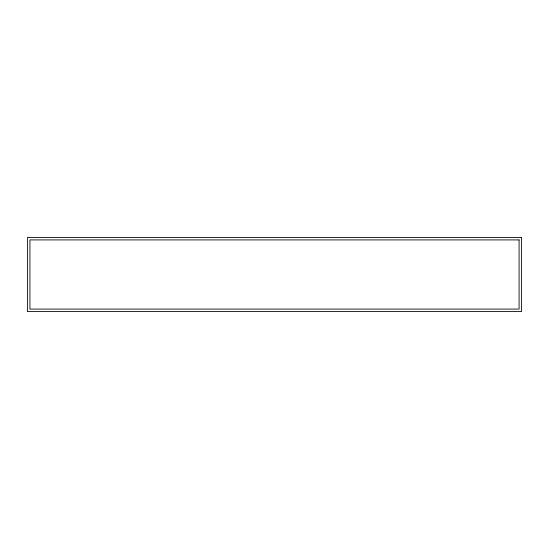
<?xml version="1.0" encoding="UTF-8"?>
<svg xmlns="http://www.w3.org/2000/svg" width="549" height="549" viewBox="0 0 549 549"><rect width="100%" height="100%" fill="white"/><g stroke="black" fill="none" stroke-linecap="round" stroke-linejoin="round"><path stroke-width="0.82" d="M521.55 237.442L27.45 237.442L27.45 311.558L521.55 311.558L521.55 237.442M519.08 239.913L29.921 239.913L29.921 309.087L519.08 309.087L519.08 239.913"/></g></svg>
